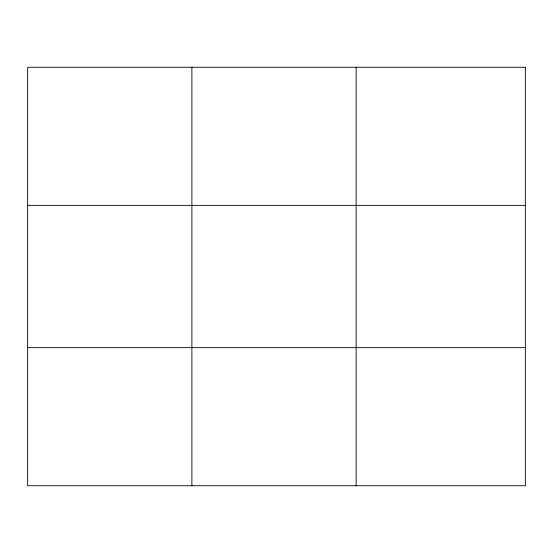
<?xml version="1.0" encoding="UTF-8"?>
<svg xmlns="http://www.w3.org/2000/svg" width="553" height="553" viewBox="0 0 553 553"><rect width="100%" height="100%" fill="white"/><g stroke="black" fill="none" stroke-linecap="round" stroke-linejoin="round"><path stroke-width="0.83" d="M191.891 485.728L191.891 67.272M356.132 485.728L356.132 67.272M27.65 205.363L525.35 205.363M27.65 347.637L525.35 347.637M525.35 67.272L525.35 485.728L27.65 485.728L27.65 67.272L525.35 67.272"/></g></svg>
